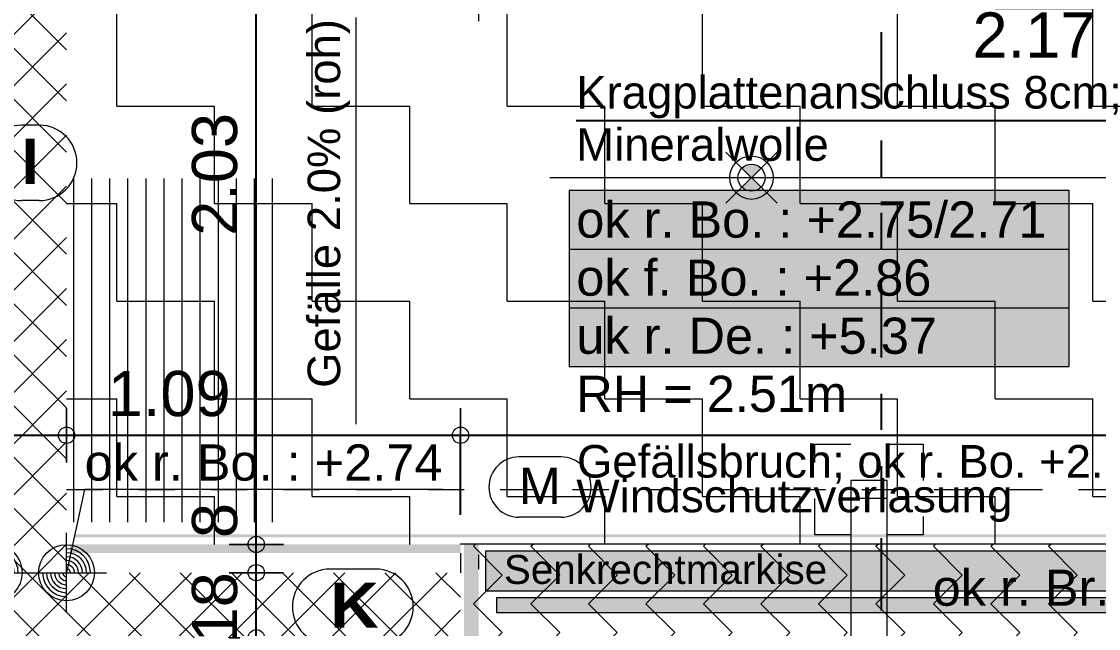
# Model space of a CAD drawing. Header units: metres. Extents: x 2.1 to 55.1, y 135.2 to 164.9.
# Drawn here: x 36.456 to 39.436, y 140.575 to 142.254 of the extents above; entities that cross this region are included whole.
import ezdxf

# ---------------------------------------------------------------- set-up
doc = ezdxf.new("R2010")
doc.units = ezdxf.units.M
doc.header["$PDMODE"] = 65
for name, pattern in [('AUSGEZOGEN', [0]), ('KURZGESTRICHELT', [0.125, 0.075, -0.05]), ('LINIE_17', [0.025, 0, -0.025]), ('LINIE_23', [0.395, 0.2, -0.065, 0, -0.065, 0, -0.065]), ('PHANTOM', [63.5, 31.75, -6.35, 6.35, -6.35, 6.35, -6.35]), ('RAND', [44.45, 12.7, -6.35, 12.7, -6.35, 0, -6.35]), ('VERDECKT', [9.525, 6.35, -3.175])]:
    doc.linetypes.add(name, pattern=pattern)
for name, color, linetype, lineweight in [('XR$1$Allgemein', 7, 'AUSGEZOGEN', 18), ('XR$1$Ausbau Raeume', 7, 'AUSGEZOGEN', 18), ('XR$1$Bauachsen grob', 7, 'RAND', 13), ('XR$1$Beton Ansicht', 7, 'AUSGEZOGEN', 13), ('XR$1$Beton verdeckt vorne', 7, 'KURZGESTRICHELT', 13), ('XR$1$Dichtung', 240, 'AUSGEZOGEN', 13), ('XR$1$Fenster Spezialwand', 7, 'AUSGEZOGEN', 18), ('XR$1$Hilfskonstruktion', 180, 'VERDECKT', 13), ('XR$1$Holzgelaender', 7, 'AUSGEZOGEN', 25), ('XR$1$Rolladen', 7, 'AUSGEZOGEN', 13), ('XR$1$Spengler', 7, 'AUSGEZOGEN', 18), ('XR$1$Text Decke', 7, 'AUSGEZOGEN', 25), ('XR$1$Text Koten', 7, 'AUSGEZOGEN', 25), ('XR$1$Text Werkplan Ausfuehrung', 7, 'AUSGEZOGEN', 25), ('XR$1$Vorhangbrett', 7, 'AUSGEZOGEN', 13), ('XR$1$Wand Beton bewehrt', 7, 'AUSGEZOGEN', 35), ('XR$1$Werkplan- Ausfuehrungsmasse', 7, 'AUSGEZOGEN', 13)]:
    doc.layers.add(name, color=color, linetype=linetype, lineweight=lineweight)
for name, color, linetype, lineweight, true_color in [('XR$1$Elektro Apparate', 7, 'AUSGEZOGEN', 18, 0x656565), ('XR$1$Elektro Text', 7, 'AUSGEZOGEN', 18, 0x656565), ('XR$1$Entwaesserungsb._ Retentionb', 7, 'AUSGEZOGEN', 25, 0x494949)]:
    doc.layers.add(name, color=color, linetype=linetype, lineweight=lineweight, true_color=true_color)
doc.styles.add('ARIAL', font='ARIAL.TTF')
doc.dimstyles.new('DIMSTYLE_16', dxfattribs={"dimtxt": 0.125, "dimasz": 0.15, "dimexe": 0, "dimexo": 0, "dimgap": 0.0625, "dimtad": 2, "dimdec": 1, "dimlfac": 100, "dimrnd": 0.5, "dimzin": 4, "dimdsep": 46, "dimtxsty": 'ARIAL', "dimblk1": 'ALL_ML_KREIS', "dimblk2": 'ALL_ML_KREIS', "dimsah": 1, "dimcen": 0, "dimclrd": 256, "dimclre": 256, "dimclrt": 256, "dimadec": 0, "dimazin": 0, "dimtfac": 1, "dimtdec": 0, "dimtix": 1, "dimtmove": 2, "dimatfit": 3, "dimfxl": 0, "dimtvp": 1.2, "dimtzin": 0, "dimlwd": 0, "dimlwe": -1, "dimarcsym": 0})
doc.dimstyles.new('DIMSTYLE_18', dxfattribs={"dimtxt": 0.125, "dimasz": 0.15, "dimexe": 0, "dimexo": 0, "dimgap": 0.0625, "dimtad": 2, "dimrnd": 0.005, "dimzin": 4, "dimdsep": 46, "dimtxsty": 'ARIAL', "dimblk1": 'ALL_ML_KREIS', "dimblk2": 'ALL_ML_KREIS', "dimsah": 1, "dimcen": 0, "dimclrd": 256, "dimclre": 256, "dimclrt": 256, "dimadec": 0, "dimazin": 0, "dimtfac": 1, "dimtdec": 0, "dimtix": 1, "dimtmove": 2, "dimatfit": 3, "dimfxl": 0, "dimtzin": 0, "dimlwd": 0, "dimlwe": -1, "dimarcsym": 0})
doc.dimstyles.new('DIMSTYLE_24', dxfattribs={"dimtxt": 0.125, "dimasz": 0.15, "dimexe": 0, "dimexo": 0, "dimgap": 0.0625, "dimtad": 2, "dimdec": 3, "dimrnd": 0.005, "dimzin": 4, "dimdsep": 46, "dimtxsty": 'ARIAL', "dimblk1": 'ALL_ML_KREIS', "dimblk2": 'ALL_ML_KREIS', "dimsah": 1, "dimcen": 0, "dimclrd": 256, "dimclre": 256, "dimclrt": 256, "dimadec": 0, "dimazin": 0, "dimtfac": 1, "dimtdec": 0, "dimtix": 1, "dimtmove": 2, "dimatfit": 3, "dimfxl": 0, "dimtzin": 0, "dimlwd": 0, "dimlwe": -1, "dimarcsym": 0})
pattern_1 = [(45, (0, 0), (-0.07071068, 0.07071068), []), (135, (0, 0), (-0.07071068, -0.07071068), [])]

# ---------------------------------------------------------------- blocks, each defined once
blk = doc.blocks.new('NSY154')
at = {"color": 0, "linetype": 'ByBlock', "lineweight": -2}
for p, q in [((0, -0.0375), (0, 0.0375)), ((0, -0.0263), (0, 0.0263)), ((-0.0375, 0), (0.0375, 0)), ((-0.0262, 0), (0.0263, 0))]:
    blk.add_line(p, q, dxfattribs=at)
blk.add_circle((0, 0), 0.0263, dxfattribs=at)
for radius, start, end in [(0.0225, 0, 90), (0.0188, 0, 90), (0.015, 0, 90), (0.0113, 0, 90), (0.0225, 180, 270), (0.0188, 180, 270), (0.015, 180, 270), (0.0113, 180, 270), (0.0075, 180, 270), (0.00375, 180, 270), (0.0075, 0, 90), (0.00375, 0, 90)]:
    blk.add_arc((0, 0), radius, start, end, dxfattribs=at)
blk = doc.blocks.new('COMPLEXOBJECT_11')
at = {"layer": 'XR$1$Elektro Apparate', "linetype": 'AUSGEZOGEN', "transparency": 33554687}
for points in [[(38.5024, 141.8487), (38.4759, 141.8222), (38.4494, 141.8487), (38.4525, 141.8515), (38.4676, 141.8588), (38.4843, 141.8588), (38.4993, 141.8515)], [(38.4494, 141.7957), (38.4759, 141.8222), (38.5024, 141.7957), (38.4993, 141.7929), (38.4843, 141.7856), (38.4676, 141.7856), (38.4525, 141.7929)]]:
    blk.add_hatch(color=40, dxfattribs=at).paths.add_polyline_path(points, flags=16)
at = {"layer": 'XR$1$Elektro Apparate', "color": 40, "linetype": 'AUSGEZOGEN', "transparency": 33554687}
for p, q in [((38.5466, 141.8929), (38.4052, 141.7515)), ((38.5466, 141.7515), (38.4052, 141.8929))]:
    blk.add_line(p, q, dxfattribs=at)
for radius in [0.06, 0.0375]:
    blk.add_circle((38.4759, 141.8222), radius, dxfattribs=at)
blk = doc.blocks.new('ALL_ML_KREIS')
at = {"color": 0, "linetype": 'ByBlock', "lineweight": -2}
for p, q in [((0, -0.5), (0, 0.5)), ((-1, 0), (0.5, 0))]:
    blk.add_line(p, q, dxfattribs=at)
blk.add_circle((0, 0), 0.15, dxfattribs=at)
blk = doc.blocks.new('*D294')
at = {"layer": 'DEFPOINTS', "transparency": 33554687}
for p in [(37.7209, 142.8167), (40.7859, 142.8167), (37.7209, 142.3297)]:
    blk.add_point(p, dxfattribs=at)
at = {"layer": 'XR$1$Werkplan- Ausfuehrungsmasse', "lineweight": -2, "transparency": 33554687}
for p, q in [((37.7209, 142.6847), (37.7209, 142.3297)), ((40.7859, 142.6847), (40.7859, 142.3297)), ((37.7209, 142.3297), (40.7859, 142.3297))]:
    blk.add_line(p, q, dxfattribs=at)
at = {"layer": 'XR$1$Werkplan- Ausfuehrungsmasse', "transparency": 33554687, "xscale": 0.15, "yscale": 0.15, "zscale": 0.15, "rotation": 180}
blk.add_blockref('ALL_ML_KREIS', (37.7209, 142.3297), dxfattribs=at)
at = {"layer": 'XR$1$Werkplan- Ausfuehrungsmasse', "transparency": 33554687, "xscale": 0.15, "yscale": 0.15, "zscale": 0.15}
blk.add_blockref('ALL_ML_KREIS', (40.7859, 142.3297), dxfattribs=at)
at = {"layer": 'XR$1$Werkplan- Ausfuehrungsmasse', "transparency": 33554687, "insert": (39.2752, 142.4444), "char_height": 0.125, "width": 0.625, "attachment_point": 5, "style": 'ARIAL'}
blk.add_mtext('\\A1;{\\A1;{3.06\\H0.082500;\\S5^ ;}}', dxfattribs=at)
at = {"layer": 'XR$1$Werkplan- Ausfuehrungsmasse', "transparency": 33554687, "insert": (39.0874, 142.2792), "char_height": 0.125, "width": 0.00625, "attachment_point": 1, "line_spacing_factor": 0.60241, "style": 'ARIAL'}
blk.add_mtext('2.17', dxfattribs=at)
blk = doc.blocks.new('*D312')
at = {"layer": 'DEFPOINTS', "transparency": 33554687}
for p in [(36.3809, 141.1097), (36.3809, 140.7297), (36.5809, 140.7297)]:
    blk.add_point(p, dxfattribs=at)
at = {"layer": 'XR$1$Werkplan- Ausfuehrungsmasse', "lineweight": -2, "transparency": 33554687}
for p, q in [((36.3809, 141.1097), (36.3809, 141.1097)), ((36.3809, 141.1097), (36.5809, 141.1097)), ((36.5809, 141.1097), (36.5809, 141.1097))]:
    blk.add_line(p, q, dxfattribs=at)
at = {"layer": 'XR$1$Werkplan- Ausfuehrungsmasse', "transparency": 33554687, "xscale": 0.15, "yscale": 0.15, "zscale": 0.15, "rotation": 180}
blk.add_blockref('ALL_ML_KREIS', (36.3809, 141.1097), dxfattribs=at)
at = {"layer": 'XR$1$Werkplan- Ausfuehrungsmasse', "transparency": 33554687, "xscale": 0.15, "yscale": 0.15, "zscale": 0.15}
blk.add_blockref('ALL_ML_KREIS', (36.5809, 141.1097), dxfattribs=at)
at = {"layer": 'XR$1$Werkplan- Ausfuehrungsmasse', "transparency": 33554687, "insert": (36.26, 141.2243), "char_height": 0.125, "width": 0.5, "attachment_point": 5, "style": 'ARIAL'}
blk.add_mtext('\\A1;{\\A1;{20\\H0.082500;\\S^ ;}}', dxfattribs=at)
blk = doc.blocks.new('*D313')
at = {"layer": 'DEFPOINTS', "transparency": 33554687}
for p in [(36.5809, 141.1097), (36.5809, 140.7297), (37.6709, 140.7297)]:
    blk.add_point(p, dxfattribs=at)
at = {"layer": 'XR$1$Werkplan- Ausfuehrungsmasse', "lineweight": -2, "transparency": 33554687}
for p, q in [((36.5809, 141.1097), (36.5809, 141.1097)), ((36.5809, 141.1097), (37.6709, 141.1097)), ((37.6709, 140.8897), (37.6709, 141.1097))]:
    blk.add_line(p, q, dxfattribs=at)
at = {"layer": 'XR$1$Werkplan- Ausfuehrungsmasse', "transparency": 33554687, "xscale": 0.15, "yscale": 0.15, "zscale": 0.15, "rotation": 180}
blk.add_blockref('ALL_ML_KREIS', (36.5809, 141.1097), dxfattribs=at)
at = {"layer": 'XR$1$Werkplan- Ausfuehrungsmasse', "transparency": 33554687, "xscale": 0.15, "yscale": 0.15, "zscale": 0.15}
blk.add_blockref('ALL_ML_KREIS', (37.6709, 141.1097), dxfattribs=at)
at = {"layer": 'XR$1$Werkplan- Ausfuehrungsmasse', "transparency": 33554687, "insert": (36.8649, 141.2243), "char_height": 0.125, "width": 0.5, "attachment_point": 5, "style": 'ARIAL'}
blk.add_mtext('\\A1;{\\A1;{1.09\\H0.082500;\\S^ ;}}', dxfattribs=at)
blk = doc.blocks.new('*D314')
at = {"layer": 'DEFPOINTS', "transparency": 33554687}
for p in [(37.6709, 141.1097), (37.6709, 140.7297), (40.8359, 140.7297)]:
    blk.add_point(p, dxfattribs=at)
at = {"layer": 'XR$1$Werkplan- Ausfuehrungsmasse', "lineweight": -2, "transparency": 33554687}
for p, q in [((37.6709, 140.8897), (37.6709, 141.1097)), ((37.6709, 141.1097), (40.8359, 141.1097)), ((40.8359, 140.8897), (40.8359, 141.1097))]:
    blk.add_line(p, q, dxfattribs=at)
at = {"layer": 'XR$1$Werkplan- Ausfuehrungsmasse', "transparency": 33554687, "xscale": 0.15, "yscale": 0.15, "zscale": 0.15, "rotation": 180}
blk.add_blockref('ALL_ML_KREIS', (37.6709, 141.1097), dxfattribs=at)
at = {"layer": 'XR$1$Werkplan- Ausfuehrungsmasse', "transparency": 33554687, "xscale": 0.15, "yscale": 0.15, "zscale": 0.15}
blk.add_blockref('ALL_ML_KREIS', (40.8359, 141.1097), dxfattribs=at)
at = {"layer": 'XR$1$Werkplan- Ausfuehrungsmasse', "transparency": 33554687, "insert": (40.0258, 141.2244), "char_height": 0.125, "width": 0.625, "attachment_point": 5, "style": 'ARIAL'}
blk.add_mtext('\\A1;{\\A1;{3.16\\H0.082500;\\S5^ ;}}', dxfattribs=at)
at = {"layer": 'XR$1$Werkplan- Ausfuehrungsmasse', "transparency": 33554687, "insert": (39.7524, 141.0559), "char_height": 0.1, "width": 0.005, "attachment_point": 1, "line_spacing_factor": 0.60241, "style": 'ARIAL'}
blk.add_mtext('2.48 roh', dxfattribs=at)
blk = doc.blocks.new('*D487')
at = {"layer": 'DEFPOINTS', "transparency": 33554687}
for p in [(37.6709, 140.5497), (37.1059, 140.4617), (37.6709, 140.4617)]:
    blk.add_point(p, dxfattribs=at)
at = {"layer": 'XR$1$Werkplan- Ausfuehrungsmasse', "lineweight": -2, "transparency": 33554687}
for p, q in [((37.1059, 140.5497), (37.1059, 140.5497)), ((37.1059, 140.4617), (37.1059, 140.5497)), ((37.1059, 140.4617), (37.1059, 140.4617))]:
    blk.add_line(p, q, dxfattribs=at)
at = {"layer": 'XR$1$Werkplan- Ausfuehrungsmasse', "transparency": 33554687, "xscale": 0.15, "yscale": 0.15, "zscale": 0.15}
for p, rotation in [((37.1059, 140.5497), 90), ((37.1059, 140.4617), 270)]:
    blk.add_blockref('ALL_ML_KREIS', p, dxfattribs=dict(at, rotation=rotation))
at = {"layer": 'XR$1$Werkplan- Ausfuehrungsmasse', "transparency": 33554687, "insert": (36.9913, 140.3935), "char_height": 0.125, "width": 0.375, "attachment_point": 5, "rotation": 90, "style": 'ARIAL'}
blk.add_mtext('\\A1;{\\A1;{9\\H0.082500;\\S^ ;}}', dxfattribs=at)
blk = doc.blocks.new('*D488')
at = {"layer": 'DEFPOINTS', "transparency": 33554687}
for p in [(36.5809, 140.7297), (37.1059, 140.5497), (37.6709, 140.5497)]:
    blk.add_point(p, dxfattribs=at)
at = {"layer": 'XR$1$Werkplan- Ausfuehrungsmasse', "lineweight": -2, "transparency": 33554687}
for p, q in [((37.1059, 140.7297), (37.1059, 140.7297)), ((37.1059, 140.5497), (37.1059, 140.7297)), ((37.1059, 140.5497), (37.1059, 140.5497))]:
    blk.add_line(p, q, dxfattribs=at)
at = {"layer": 'XR$1$Werkplan- Ausfuehrungsmasse', "transparency": 33554687, "xscale": 0.15, "yscale": 0.15, "zscale": 0.15}
for p, rotation in [((37.1059, 140.7297), 90), ((37.1059, 140.5497), 270)]:
    blk.add_blockref('ALL_ML_KREIS', p, dxfattribs=dict(at, rotation=rotation))
at = {"layer": 'XR$1$Werkplan- Ausfuehrungsmasse', "transparency": 33554687, "insert": (36.9913, 140.6339), "char_height": 0.125, "width": 0.5, "attachment_point": 5, "rotation": 90, "style": 'ARIAL'}
blk.add_mtext('\\A1;{\\A1;{18\\H0.082500;\\S^ ;}}', dxfattribs=at)
blk = doc.blocks.new('*D489')
at = {"layer": 'DEFPOINTS', "transparency": 33554687}
for p in [(36.5909, 140.8077), (36.5809, 140.7297), (37.1059, 140.7297)]:
    blk.add_point(p, dxfattribs=at)
at = {"layer": 'XR$1$Werkplan- Ausfuehrungsmasse', "lineweight": -2, "transparency": 33554687}
for p, q in [((37.1059, 140.8077), (37.1059, 140.8077)), ((37.1059, 140.7297), (37.1059, 140.8077)), ((37.1059, 140.7297), (37.1059, 140.7297))]:
    blk.add_line(p, q, dxfattribs=at)
at = {"layer": 'XR$1$Werkplan- Ausfuehrungsmasse', "transparency": 33554687, "xscale": 0.15, "yscale": 0.15, "zscale": 0.15}
for p, rotation in [((37.1059, 140.8077), 90), ((37.1059, 140.7297), 270)]:
    blk.add_blockref('ALL_ML_KREIS', p, dxfattribs=dict(at, rotation=rotation))
at = {"layer": 'XR$1$Werkplan- Ausfuehrungsmasse', "transparency": 33554687, "insert": (36.9913, 140.8739), "char_height": 0.125, "width": 0.375, "attachment_point": 5, "rotation": 90, "style": 'ARIAL'}
blk.add_mtext('\\A1;{\\A1;{8\\H0.082500;\\S^ ;}}', dxfattribs=at)
blk = doc.blocks.new('*D490')
at = {"layer": 'DEFPOINTS', "transparency": 33554687}
for p in [(36.5809, 142.8367), (36.5909, 140.8077), (37.1059, 140.8077)]:
    blk.add_point(p, dxfattribs=at)
at = {"layer": 'XR$1$Werkplan- Ausfuehrungsmasse', "lineweight": -2, "transparency": 33554687}
for p, q in [((37.1059, 142.8367), (37.1059, 142.8367)), ((37.1059, 140.8077), (37.1059, 142.8367)), ((37.1059, 140.8077), (37.1059, 140.8077))]:
    blk.add_line(p, q, dxfattribs=at)
at = {"layer": 'XR$1$Werkplan- Ausfuehrungsmasse', "transparency": 33554687, "xscale": 0.15, "yscale": 0.15, "zscale": 0.15}
for p, rotation in [((37.1059, 142.8367), 90), ((37.1059, 140.8077), 270)]:
    blk.add_blockref('ALL_ML_KREIS', p, dxfattribs=dict(at, rotation=rotation))
at = {"layer": 'XR$1$Werkplan- Ausfuehrungsmasse', "transparency": 33554687, "insert": (36.9912, 141.8312), "char_height": 0.125, "width": 0.5, "attachment_point": 5, "rotation": 90, "style": 'ARIAL'}
blk.add_mtext('\\A1;{\\A1;{2.03\\H0.082500;\\S^ ;}}', dxfattribs=at)

msp = doc.modelspace()

# ---------------------------------------------------------------- hatches: boundary and pattern name
at = {"layer": 'XR$1$Allgemein', "lineweight": 13, "transparency": 33554687}
for points in [[(36.5909, 140.7837), (37.6709, 140.7837), (37.6709, 140.8077), (36.5909, 140.8077)], [(37.6809, 140.8097), (37.6809, 140.4257), (37.7209, 140.4257), (37.7209, 140.8097)]]:
    msp.add_hatch(color=32, dxfattribs=at).paths.add_polyline_path(points)
at = {"layer": 'XR$1$Ausbau Raeume', "transparency": 33554687}
h = msp.add_hatch(dxfattribs=at)
h.set_pattern_fill('MUSTER', color=254, scale=0.27, style=0, pattern_type=2)
h.set_pattern_definition([(0, (0.54, 0.54), (0.27, 0.27), [0.27, -0.27]), (90, (0.54, 0.54), (-0.27, 0.27), [0.27, -0.27])])
h.paths.add_polyline_path([(36.5809, 142.8367), (36.5809, 140.8077), (37.6709, 140.8077), (37.6709, 140.8097), (40.8359, 140.8097), (40.8359, 140.8077), (41.3509, 140.8077), (41.3509, 140.8097), (44.1609, 140.8097), (44.1609, 142.8367), (43.8409, 142.8367), (43.8409, 142.8167), (43.8009, 142.8167), (43.8009, 143.0447), (41.4009, 143.0447), (41.4009, 142.8167), (41.3609, 142.8167), (41.3609, 142.8367), (40.8259, 142.8367), (40.8259, 142.8167), (40.7859, 142.8167), (40.7859, 143.0634), (37.7209, 143.0634), (37.7209, 142.8167), (37.6809, 142.8167), (37.6809, 142.8367)], flags=0)
at = {"layer": 'XR$1$Dichtung', "lineweight": 13, "true_color": 0xffa8a8, "transparency": 33554687}
h = msp.add_hatch(dxfattribs=at)
h.set_pattern_fill('MUSTER', color=21, scale=0.1125, angle=315, style=0, pattern_type=2)
h.set_pattern_definition([(315, (0.3182, -9e-17), (0.15909903, -4e-17), [0.1125, -0.1125]), (45, (0.3182, -9e-17), (4e-17, 0.15909903), [0.1125, -0.1125])])
h.paths.add_polyline_path([(37.6709, 140.8097), (37.6709, 140.5497), (40.8359, 140.5497), (40.8359, 140.8097)], flags=0)
at = {"layer": 'XR$1$Fenster Spezialwand', "lineweight": 13, "true_color": 0x8cffff, "transparency": 33554687}
msp.add_hatch(color=131, dxfattribs=at).paths.add_polyline_path([(44.1429, 140.8357), (36.6009, 140.8357), (36.6009, 140.8277), (44.1429, 140.8277)])
at = {"layer": 'XR$1$Holzgelaender', "linetype": 'AUSGEZOGEN', "lineweight": 13, "true_color": 0xe3e3e3, "transparency": 33554687}
msp.add_hatch(color=254, dxfattribs=at).paths.add_polyline_path([(37.7709, 140.6597), (37.7709, 140.6197), (40.7359, 140.6197), (40.7359, 140.6597)])
at = {"layer": 'XR$1$Rolladen', "linetype": 'AUSGEZOGEN', "lineweight": 13, "true_color": 0xf2edfc, "transparency": 33554687}
msp.add_hatch(color=7, dxfattribs=at).paths.add_polyline_path([(37.7409, 140.6797), (40.7659, 140.6797), (40.7659, 140.7897), (37.7409, 140.7897)])
at = {"layer": 'XR$1$Text Koten', "lineweight": 13, "true_color": 0xf1f1f1, "transparency": 33554687}
msp.add_hatch(color=7, dxfattribs=at).paths.add_polyline_path([(37.9712, 141.7864), (37.9712, 141.2997), (39.3545, 141.2997), (39.3545, 141.7864)])
at = {"layer": 'XR$1$Wand Beton bewehrt', "lineweight": 13, "transparency": 33554687}
h = msp.add_hatch(dxfattribs=at)
h.set_pattern_fill('SCHRAFFUR_3', color=256, scale=0.05, style=0, pattern_type=2)
h.set_pattern_definition(pattern_1)
h.paths.add_polyline_path([(36.3809, 143.0047), (36.3809, 140.7297), (36.5809, 140.7297), (36.5809, 143.0047)], flags=0)
h = msp.add_hatch(dxfattribs=at)
h.set_pattern_fill('SCHRAFFUR_3', color=256, scale=0.05, style=0, pattern_type=2)
h.set_pattern_definition(pattern_1)
h.paths.add_polyline_path([(35.3209, 140.5497), (37.6709, 140.5497), (37.6709, 140.7297), (35.3209, 140.7297)], flags=0)

# ---------------------------------------------------------------- linework, layer by layer
at = {"layer": 'XR$1$Bauachsen grob', "color": 32, "linetype": 'LINIE_23', "lineweight": 25, "true_color": 0xc36e14, "transparency": 33554687}
msp.add_line((38.8359, 135.7247), (38.8359, 164.0147), dxfattribs=at)
at = {"layer": 'XR$1$Beton Ansicht', "transparency": 33554687}
for q in [(37.6709, 140.8077), (40.8359, 140.8097)]:
    msp.add_line((37.6709, 140.8097), q, dxfattribs=at)
at = {"layer": 'XR$1$Beton verdeckt vorne', "linetype": 'VERDECKT', "transparency": 33554687}
msp.add_line((37.6709, 140.7837), (37.6709, 140.7297), dxfattribs=at)
at = {"layer": 'XR$1$Elektro Text', "color": 40, "linetype": 'AUSGEZOGEN', "lineweight": 18, "transparency": 33554687}
for p, q in [((37.9489, 141.0497), (37.8326, 141.0497)), ((37.9489, 140.883), (37.8326, 140.883))]:
    msp.add_line(p, q, dxfattribs=at)
for centre, start, end in [((37.8326, 140.9664), 90, 270), ((37.9489, 140.9664), 270, 90)]:
    msp.add_arc(centre, 0.0833, start, end, dxfattribs=at)
at = {"layer": 'XR$1$Entwaesserungsb._ Retentionb', "color": 7, "linetype": 'AUSGEZOGEN', "lineweight": 13, "transparency": 33554687}
msp.add_line((37.3809, 142.2653), (37.3809, 141.1408), dxfattribs=at)
at = {"layer": 'XR$1$Entwaesserungsb._ Retentionb', "color": 7, "linetype": 'LINIE_17', "lineweight": 13, "transparency": 33554687}
msp.add_line((36.5809, 140.9597), (44.1609, 140.9597), dxfattribs=at)
at = {"layer": 'XR$1$Fenster Spezialwand', "lineweight": 13, "transparency": 33554687}
for p, q in [((36.6009, 140.8697), (36.6009, 141.8197)), ((36.6509, 140.8697), (36.6509, 141.8197)), ((36.7009, 140.8697), (36.7009, 141.8197)), ((36.7509, 140.8697), (36.7509, 141.8197)), ((36.8009, 140.8697), (36.8009, 141.8197)), ((36.8509, 140.8697), (36.8509, 141.8197)), ((36.9009, 140.8697), (36.9009, 141.8197)), ((36.9509, 140.8697), (36.9509, 141.8197)), ((37.0009, 140.8697), (37.0009, 141.8197)), ((37.0509, 140.8697), (37.0509, 141.8197)), ((37.1009, 140.8697), (37.1009, 141.8197)), ((37.1509, 140.8697), (37.1509, 141.8197))]:
    msp.add_line(p, q, dxfattribs=at)
at = {"layer": 'XR$1$Hilfskonstruktion', "transparency": 33554687}
msp.add_line((28.3929, 141.8222), (44.5949, 141.8222), dxfattribs=at)
at = {"layer": 'XR$1$Holzgelaender', "color": 7, "linetype": 'AUSGEZOGEN', "lineweight": 13, "transparency": 33554687}
for p, q in [((37.7709, 140.6597), (37.7709, 140.6197)), ((40.7359, 140.6597), (37.7709, 140.6597)), ((37.7709, 140.6197), (40.7359, 140.6197))]:
    msp.add_line(p, q, dxfattribs=at)
at = {"layer": 'XR$1$Rolladen', "color": 202, "linetype": 'PHANTOM', "lineweight": 13, "transparency": 33554687}
for p, q in [((37.7409, 140.6797), (37.7409, 140.7897)), ((37.7409, 140.7897), (40.7659, 140.7897)), ((37.7409, 140.6797), (40.7659, 140.6797))]:
    msp.add_line(p, q, dxfattribs=at)
at = {"layer": 'XR$1$Spengler', "color": 240, "linetype": 'LINIE_17', "lineweight": 13, "transparency": 33554687}
for p, q in [((38.6509, 141.0847), (38.9509, 141.0847)), ((38.6509, 140.8347), (38.6509, 141.0847)), ((38.9509, 141.0847), (38.9509, 140.8347)), ((38.9509, 140.8347), (38.6509, 140.8347))]:
    msp.add_line(p, q, dxfattribs=at)
at = {"layer": 'XR$1$Spengler', "color": 240, "linetype": 'VERDECKT', "lineweight": 18, "transparency": 33554687}
for p, q in [((38.8509, 140.9847), (38.7509, 140.9847)), ((38.7509, 140.9847), (38.7509, 140.3757)), ((38.8509, 140.3757), (38.8509, 140.9847)), ((38.8509, 140.9347), (38.7509, 140.9347))]:
    msp.add_line(p, q, dxfattribs=at)
at = {"layer": 'XR$1$Spengler', "lineweight": 13, "transparency": 33554687}
msp.add_line((37.7209, 140.7797), (37.7209, 140.7397), dxfattribs=at)
at = {"layer": 'XR$1$Text Decke', "color": 92, "linetype": 'AUSGEZOGEN', "true_color": 0x00c600, "transparency": 33554687}
msp.add_line((37.9912, 141.9804), (39.8364, 141.9804), dxfattribs=at)
at = {"layer": 'XR$1$Text Koten', "lineweight": 13, "transparency": 33554687}
for p, q in [((37.9712, 141.7864), (37.9712, 141.2997)), ((39.3545, 141.7864), (37.9712, 141.7864)), ((39.3545, 141.2997), (39.3545, 141.7864)), ((37.9712, 141.6241), (39.3545, 141.6241)), ((37.9712, 141.4619), (39.3545, 141.4619)), ((37.9712, 141.2997), (39.3545, 141.2997))]:
    msp.add_line(p, q, dxfattribs=at)
at = {"layer": 'XR$1$Text Werkplan Ausfuehrung', "color": 92, "linetype": 'AUSGEZOGEN', "lineweight": 13, "true_color": 0x00b300, "transparency": 33554687}
for p, q in [((36.5055, 141.9672), (36.457, 141.9672)), ((36.5055, 141.7589), (36.457, 141.7589)), ((37.436, 140.7397), (37.3099, 140.7397))]:
    msp.add_line(p, q, dxfattribs=at)
at = {"layer": 'XR$1$Text Werkplan Ausfuehrung', "color": 7, "lineweight": 13, "transparency": 33554687}
for p, q in [((36.6309, 140.9597), (36.5809, 140.7297)), ((37.6209, 140.9597), (36.6309, 140.9597))]:
    msp.add_line(p, q, dxfattribs=at)
at = {"layer": 'XR$1$Text Werkplan Ausfuehrung', "color": 92, "linetype": 'AUSGEZOGEN', "lineweight": 13, "true_color": 0x00b300, "transparency": 33554687}
for centre, start, end in [((36.457, 141.863), 90, 270), ((36.5055, 141.863), 270, 90), ((37.3099, 140.6355), 90, 270), ((37.436, 140.6355), 270, 90)]:
    msp.add_arc(centre, 0.1042, start, end, dxfattribs=at)

# ---------------------------------------------------------------- block references
at = {"layer": 'XR$1$Elektro Apparate', "color": 40, "linetype": 'AUSGEZOGEN', "transparency": 33554687}
msp.add_blockref('COMPLEXOBJECT_11', (0, 0), dxfattribs=at)
at = {"layer": 'XR$1$Text Koten', "color": 240, "lineweight": 13, "transparency": 33554687, "xscale": 2.943799775405901, "yscale": 2.943799775405901, "zscale": 2.943799775405901}
for p in [(36.3809, 140.7297), (36.5809, 140.7297)]:
    msp.add_blockref('NSY154', p, dxfattribs=at)

# ---------------------------------------------------------------- texts
at = {"layer": 'XR$1$Elektro Text', "color": 40, "linetype": 'AUSGEZOGEN', "lineweight": 18, "transparency": 33554687, "insert": (37.8326, 140.9197), "char_height": 0.1, "width": 0.165788, "attachment_point": 7, "style": 'ARIAL'}
msp.add_mtext('\\W0.99;M', dxfattribs=at)
at = {"layer": 'XR$1$Entwaesserungsb._ Retentionb', "color": 7, "linetype": 'AUSGEZOGEN', "lineweight": 13, "transparency": 33554687, "insert": (37.2479, 141.2408), "char_height": 0.09, "width": 1.069668, "attachment_point": 1, "rotation": 90, "style": 'ARIAL'}
msp.add_mtext('\\A1;{\\fArial|i0|b0;\\H0.090000;\\W1.000000;\\C7;Gefälle 2.0% (roh)}\\P', dxfattribs=at)
at = {"layer": 'XR$1$Entwaesserungsb._ Retentionb', "color": 7, "linetype": 'AUSGEZOGEN', "lineweight": 13, "transparency": 33554687, "insert": (38.7915, 141.0827), "char_height": 0.09, "width": 1.645407, "attachment_point": 2, "style": 'ARIAL'}
msp.add_mtext('\\W1.00;Gefällsbruch; ok r. Bo. +2.71', dxfattribs=at)
at = {"layer": 'XR$1$Text Decke', "color": 92, "linetype": 'AUSGEZOGEN', "true_color": 0x00c600, "transparency": 33554687, "insert": (37.9912, 142.1034), "char_height": 0.09, "width": 1.561709, "attachment_point": 1, "line_spacing_factor": 0.963855, "style": 'ARIAL'}
msp.add_mtext('\\A1;{\\fArial|i0|b0;\\H0.090000;\\W1.000000;\\c3254830592;Kragplattenanschluss 8cm;}\\P{\\fArial|i0|b0;\\H0.090000;\\W1.000000;\\c3254830592;Mineralwolle}\\P', dxfattribs=at)
at = {"layer": 'XR$1$Text Koten', "lineweight": 13, "transparency": 33554687, "insert": (37.9912, 141.7564), "char_height": 0.1, "width": 1.379724, "attachment_point": 1, "line_spacing_factor": 0.963855, "style": 'ARIAL'}
msp.add_mtext('\\A1;{\\fArial|i0|b0;\\H0.100000;\\W1.000000;\\C7;ok r. Bo. : +2.75/2.71}\\P{\\fArial|i0|b0;\\H0.100000;\\W1.000000;\\C7;ok f. Bo. : +2.86}\\P{\\fArial|i0|b0;\\H0.100000;\\W1.000000;\\C7;uk r. De. : +5.37}\\P{\\fArial|i0|b0;\\H0.100000;\\W1.000000;\\C7;RH = 2.51m}\\P', dxfattribs=at)
at = {"layer": 'XR$1$Text Koten', "color": 7, "lineweight": 13, "transparency": 33554687, "insert": (36.6309, 141.0844), "char_height": 0.1, "width": 1.03996, "attachment_point": 1, "style": 'ARIAL'}
msp.add_mtext('\\W1.00;ok r. Bo. : +2.74', dxfattribs=at)
at = {"layer": 'XR$1$Text Koten', "transparency": 33554687, "insert": (38.9771, 140.6875), "char_height": 0.1, "width": 1.401669, "attachment_point": 4, "style": 'ARIAL'}
msp.add_mtext('\\W1.00;ok r. Br. : +2.90/+2.89', dxfattribs=at)
at = {"layer": 'XR$1$Text Werkplan Ausfuehrung', "color": 92, "linetype": 'AUSGEZOGEN', "lineweight": 13, "true_color": 0x00b300, "transparency": 33554687, "char_height": 0.125, "attachment_point": 7, "style": 'ARIAL'}
for s, insert, width in [('\\W0.96;\\fArial|i0|b1|c0|p0;I', (36.457, 141.8047), 0.108662), ('\\W1.07;\\fArial|i0|b1|c0|p0;K', (37.3099, 140.5772), 0.192815)]:
    msp.add_mtext(s, dxfattribs=dict(at, insert=insert, width=width))
at = {"layer": 'XR$1$Text Werkplan Ausfuehrung', "color": 7, "linetype": 'AUSGEZOGEN', "lineweight": 18, "transparency": 33554687, "insert": (37.9912, 140.8697), "char_height": 0.09, "width": 1.246737, "attachment_point": 7, "style": 'ARIAL'}
msp.add_mtext('\\W1.01;Windschutzverlasung', dxfattribs=at)
at = {"layer": 'XR$1$Vorhangbrett', "color": 191, "linetype": 'AUSGEZOGEN', "lineweight": 13, "true_color": 0xbe96ea, "transparency": 33554687, "insert": (37.7909, 140.6974), "char_height": 0.08, "width": 0.93884, "attachment_point": 7, "style": 'ARIAL'}
msp.add_mtext('\\W1.00;Senkrechtmarkise', dxfattribs=at)

# ---------------------------------------------------------------- dimensions: what is measured, and where the dimension line sits
at = {"layer": 'XR$1$Werkplan- Ausfuehrungsmasse', "transparency": 33554687}
for base, p1, p2, dimstyle, picture, middle in [((37.1059, 142.8367), (37.1059, 140.8077), (37.1059, 142.8367), 'DIMSTYLE_18', '*D490', (36.9912, 141.8312)), ((37.1059, 140.8077), (37.1059, 140.7297), (37.1059, 140.8077), 'DIMSTYLE_16', '*D489', (36.9913, 140.8739)), ((37.1059, 140.7297), (37.1059, 140.5497), (37.1059, 140.7297), 'DIMSTYLE_16', '*D488', (36.9913, 140.6339)), ((37.1059, 140.5497), (37.1059, 140.4617), (37.1059, 140.5497), 'DIMSTYLE_16', '*D487', (36.9913, 140.3935))]:
    dim = msp.add_linear_dim(base=base, p1=p1, p2=p2, angle=90, dimstyle=dimstyle, override={"dimpost": '<>', "dimclrd": 256, "dimclre": 256, "dimclrt": 256, "dimlwd": 0, "dimlwe": 65535}, dxfattribs=at)
    dim.commit()
    dim.dimension.update_dxf_attribs({"geometry": picture, "text_midpoint": middle, "dimtype": 160})
for base, p1, p2, text, picture, middle in [((40.7859, 142.3297), (37.7209, 142.6847), (40.7859, 142.6847), '<>\\X2.17', '*D294', (39.2752, 142.4444)), ((40.8359, 141.1097), (37.6709, 140.8897), (40.8359, 140.8897), '<>\\X2.48 roh', '*D314', (40.0258, 141.2244))]:
    dim = msp.add_linear_dim(base=base, p1=p1, p2=p2, text=text, dimstyle='DIMSTYLE_24', override={"dimpost": '<>', "dimclrd": 256, "dimclre": 256, "dimclrt": 256, "dimlwd": 0, "dimlwe": 65535}, dxfattribs=at)
    dim.commit()
    dim.dimension.update_dxf_attribs({"geometry": picture, "text_midpoint": middle, "dimtype": 160})
for base, p1, p2, dimstyle, picture, middle in [((36.5809, 141.1097), (36.3809, 141.1097), (36.5809, 141.1097), 'DIMSTYLE_16', '*D312', (36.26, 141.2243)), ((37.6709, 141.1097), (36.5809, 141.1097), (37.6709, 140.8897), 'DIMSTYLE_18', '*D313', (36.8649, 141.2243))]:
    dim = msp.add_linear_dim(base=base, p1=p1, p2=p2, dimstyle=dimstyle, override={"dimpost": '<>', "dimclrd": 256, "dimclre": 256, "dimclrt": 256, "dimlwd": 0, "dimlwe": 65535}, dxfattribs=at)
    dim.commit()
    dim.dimension.update_dxf_attribs({"geometry": picture, "text_midpoint": middle, "dimtype": 160})

doc.saveas('drawing.dxf')
